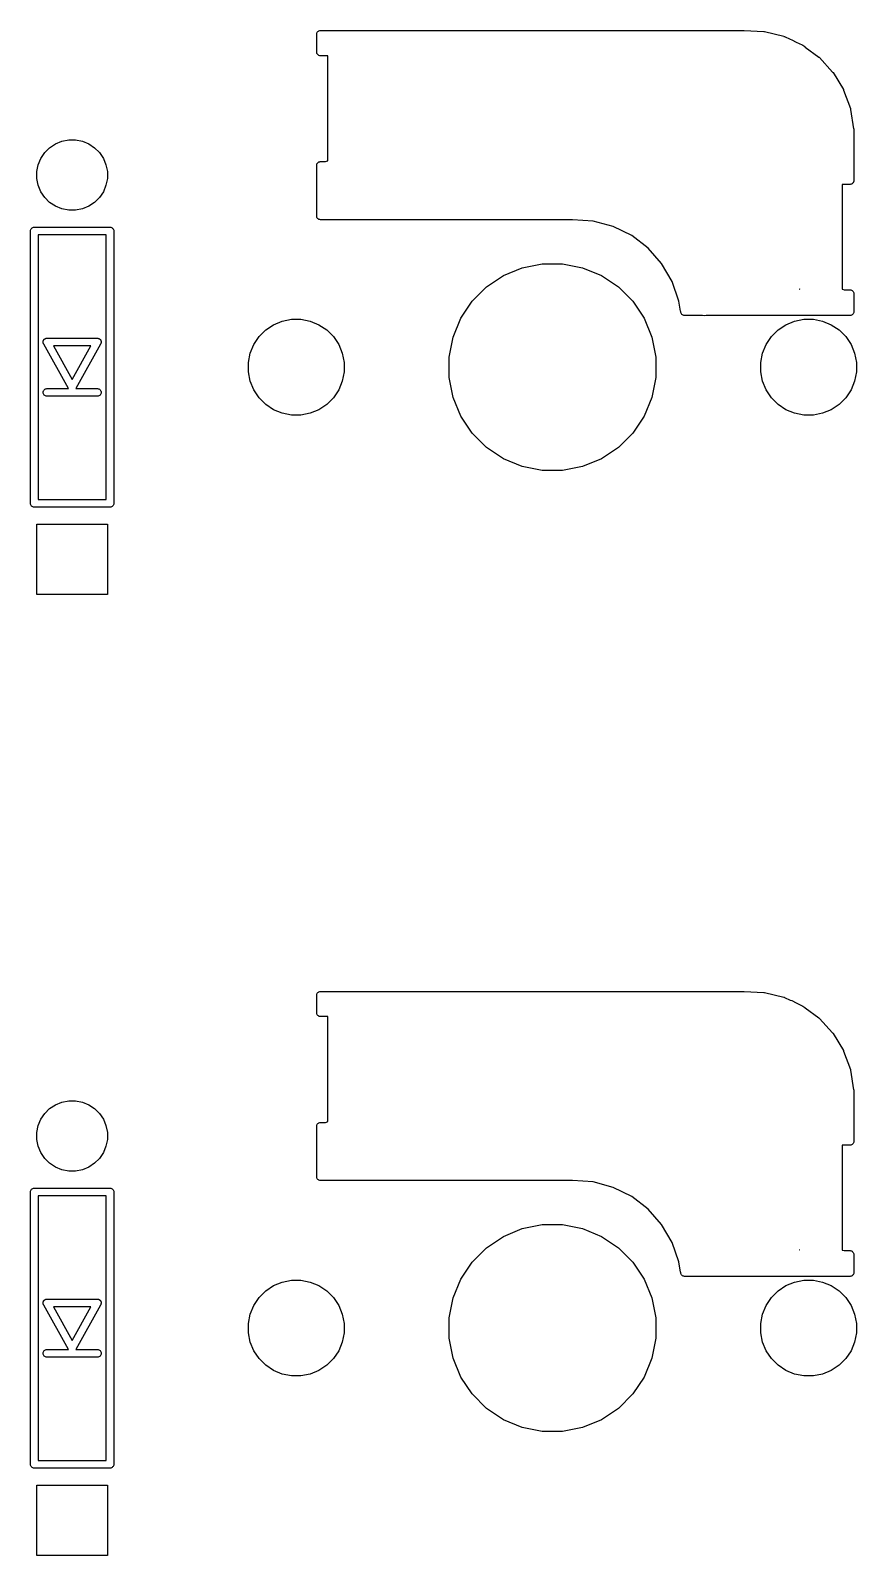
# Model space of a CAD drawing. Extents: x 85 to 230, y -161 to -76.
# Drawn here: x 180.15 to 196.53, y -114.05 to -83.81 of the extents above; entities that cross this region are included whole.
import ezdxf

# ---------------------------------------------------------------- set-up
doc = ezdxf.new("R2010")
doc.units = 0
doc.header["$MEASUREMENT"] = 0
doc.layers.add('BLACK', color=7, linetype='CONTINUOUS')

msp = doc.modelspace()

# ---------------------------------------------------------------- linework, layer by layer
at = {"layer": 'BLACK', "linetype": 'CONTINUOUS'}
for p, q in [((185.825, -83.8875), (185.826, -83.8728)), ((185.825, -83.8912), (185.825, -83.8875)), ((185.825, -84.2338), (185.825, -83.8912)), ((185.826, -83.8728), (185.83, -83.8587)), ((185.83, -83.8587), (185.837, -83.8456)), ((185.837, -83.8456), (185.847, -83.8342)), ((185.847, -83.8342), (185.85, -83.8318)), ((185.85, -83.8318), (185.858, -83.8248)), ((185.858, -83.8248), (185.871, -83.8179)), ((185.871, -83.8179), (185.885, -83.8136)), ((185.885, -83.8136), (185.9, -83.8121)), ((185.9, -83.8121), (185.904, -83.8125)), ((185.904, -83.8125), (194.304, -83.8125)), ((194.304, -83.8125), (194.305, -83.8127)), ((194.305, -83.8127), (194.694, -83.8313)), ((194.694, -83.8313), (194.694, -83.8312)), ((194.694, -83.8312), (194.694, -83.8313)), ((194.694, -83.8313), (194.695, -83.8313)), ((194.695, -83.8313), (194.702, -83.8324)), ((194.702, -83.8324), (194.708, -83.8334)), ((194.708, -83.8334), (195.088, -83.9275)), ((195.088, -83.9275), (195.089, -83.9278)), ((195.089, -83.9278), (195.095, -83.9301)), ((195.095, -83.9301), (195.102, -83.9324)), ((195.102, -83.9324), (195.213, -83.9848)), ((195.213, -83.9848), (195.247, -83.995)), ((195.247, -83.995), (195.332, -84.0407)), ((195.332, -84.0407), (195.455, -84.0984)), ((185.825, -84.2375), (185.825, -84.2338)), ((185.826, -84.2522), (185.825, -84.2375)), ((185.83, -84.2663), (185.826, -84.2522)), ((185.837, -84.2794), (185.83, -84.2663)), ((185.842, -84.2846), (185.837, -84.2794)), ((185.847, -84.2908), (185.842, -84.2846)), ((185.858, -84.3002), (185.847, -84.2908)), ((185.871, -84.3071), (185.858, -84.3002)), ((185.885, -84.3114), (185.871, -84.3071)), ((185.9, -84.3129), (185.885, -84.3114)), ((185.904, -84.3125), (185.9, -84.3129)), ((186.045, -84.3125), (185.904, -84.3125)), ((186.045, -86.3952), (186.045, -84.3125)), ((195.455, -84.0984), (195.456, -84.0989)), ((195.456, -84.0989), (195.462, -84.1024)), ((195.462, -84.1024), (195.468, -84.1059)), ((195.468, -84.1059), (195.504, -84.1325)), ((195.504, -84.1325), (195.507, -84.1343)), ((195.507, -84.1343), (195.515, -84.1406)), ((195.515, -84.1406), (195.783, -84.3375)), ((195.783, -84.3375), (195.783, -84.3375)), ((195.783, -84.3375), (195.783, -84.3375)), ((195.783, -84.3375), (195.784, -84.3381)), ((195.784, -84.3381), (195.789, -84.3427)), ((195.789, -84.3427), (195.794, -84.3473)), ((195.794, -84.3473), (196.057, -84.6356)), ((196.057, -84.6356), (196.057, -84.6356)), ((196.057, -84.6356), (196.057, -84.6356)), ((196.057, -84.6356), (196.058, -84.6364)), ((196.058, -84.6364), (196.062, -84.6418)), ((196.062, -84.6418), (196.066, -84.6473)), ((196.066, -84.6473), (196.269, -84.9814)), ((196.269, -84.9814), (196.27, -84.9823)), ((196.27, -84.9823), (196.272, -84.9884)), ((196.272, -84.9884), (196.275, -84.9946)), ((196.275, -84.9946), (196.409, -85.3617)), ((196.409, -85.3617), (196.41, -85.3626)), ((196.41, -85.3626), (196.411, -85.3692)), ((196.411, -85.3692), (196.413, -85.3758)), ((196.413, -85.3758), (196.473, -85.762)), ((196.473, -85.762), (196.474, -85.763)), ((196.474, -85.763), (196.474, -85.7663)), ((196.474, -85.7663), (196.474, -85.7695)), ((196.474, -85.7695), (196.475, -85.7819)), ((196.475, -85.7819), (196.475, -85.7838)), ((196.475, -85.7838), (196.475, -86.7838)), ((180.433, -86.2326), (180.53, -86.1353)), ((180.53, -86.1353), (180.645, -86.0589)), ((180.645, -86.0589), (180.772, -86.0062)), ((180.772, -86.0062), (180.907, -85.9794)), ((180.907, -85.9794), (181.045, -85.9794)), ((181.045, -85.9794), (181.18, -86.0062)), ((181.18, -86.0062), (181.307, -86.0589)), ((181.307, -86.0589), (181.421, -86.1353)), ((181.421, -86.1353), (181.518, -86.2326)), ((180.304, -86.4741), (180.357, -86.347)), ((180.357, -86.347), (180.433, -86.2326)), ((181.518, -86.2326), (181.595, -86.347)), ((181.595, -86.347), (181.647, -86.4741)), ((185.826, -86.4728), (185.83, -86.4587)), ((185.83, -86.4587), (185.837, -86.4456)), ((185.837, -86.4456), (185.847, -86.4342)), ((185.847, -86.4342), (185.858, -86.4248)), ((185.858, -86.4248), (185.871, -86.4179)), ((185.871, -86.4179), (185.885, -86.4136)), ((185.885, -86.4136), (185.896, -86.4125)), ((185.896, -86.4125), (185.9, -86.4121)), ((185.9, -86.4121), (185.904, -86.4125)), ((185.904, -86.4125), (186.003, -86.4125)), ((186.003, -86.4125), (186.023, -86.4018)), ((186.023, -86.4018), (186.045, -86.3952)), ((180.277, -86.6091), (180.304, -86.4741)), ((180.277, -86.7467), (180.277, -86.6091)), ((180.304, -86.8816), (180.277, -86.7467)), ((181.647, -86.4741), (181.674, -86.6091)), ((181.674, -86.7467), (181.647, -86.8816)), ((181.674, -86.6091), (181.674, -86.7467)), ((185.825, -86.4875), (185.826, -86.4728)), ((185.825, -86.4912), (185.825, -86.4875)), ((185.825, -87.4838), (185.825, -86.4912)), ((180.357, -87.0087), (180.304, -86.8816)), ((180.433, -87.1231), (180.357, -87.0087)), ((181.595, -87.0087), (181.518, -87.1231)), ((181.647, -86.8816), (181.595, -87.0087)), ((196.396, -86.8625), (196.245, -86.8625)), ((196.245, -86.8625), (196.245, -88.9407)), ((196.4, -86.8629), (196.396, -86.8625)), ((196.404, -86.8625), (196.4, -86.8629)), ((196.415, -86.8614), (196.404, -86.8625)), ((196.429, -86.8571), (196.415, -86.8614)), ((196.442, -86.8502), (196.429, -86.8571)), ((196.453, -86.8408), (196.442, -86.8502)), ((196.463, -86.8294), (196.453, -86.8408)), ((196.47, -86.8163), (196.463, -86.8294)), ((196.474, -86.8022), (196.47, -86.8163)), ((196.475, -86.7875), (196.474, -86.8022)), ((196.475, -86.7838), (196.475, -86.7875)), ((180.53, -87.2204), (180.433, -87.1231)), ((180.645, -87.2969), (180.53, -87.2204)), ((180.772, -87.3495), (180.645, -87.2969)), ((180.907, -87.3764), (180.772, -87.3495)), ((181.18, -87.3495), (181.045, -87.3764)), ((181.307, -87.2969), (181.18, -87.3495)), ((181.421, -87.2204), (181.307, -87.2969)), ((181.518, -87.1231), (181.421, -87.2204)), ((181.045, -87.3764), (180.907, -87.3764)), ((185.825, -87.4875), (185.825, -87.4838)), ((185.826, -87.5022), (185.825, -87.4875)), ((185.83, -87.5163), (185.826, -87.5022)), ((185.837, -87.5294), (185.83, -87.5163)), ((185.844, -87.5376), (185.837, -87.5294)), ((185.847, -87.5408), (185.844, -87.5376)), ((185.858, -87.5502), (185.847, -87.5408)), ((185.871, -87.5571), (185.858, -87.5502)), ((185.885, -87.5614), (185.871, -87.5571)), ((185.9, -87.5629), (185.885, -87.5614)), ((185.904, -87.5625), (185.9, -87.5629)), ((190.897, -87.5625), (185.904, -87.5625)), ((191.31, -87.5905), (190.897, -87.5625)), ((191.705, -87.697), (191.31, -87.5905)), ((180.15, -87.7879), (180.152, -87.7732)), ((180.151, -87.7916), (180.15, -87.7879)), ((180.151, -93.1842), (180.151, -87.7916)), ((180.152, -87.7732), (180.156, -87.759)), ((180.156, -87.759), (180.163, -87.746)), ((180.163, -87.746), (180.172, -87.7346)), ((180.172, -87.7346), (180.184, -87.7252)), ((180.184, -87.7252), (180.197, -87.7183)), ((180.197, -87.7183), (180.211, -87.714)), ((180.211, -87.714), (180.217, -87.7134)), ((180.217, -87.7134), (180.226, -87.7125)), ((180.226, -87.7125), (180.229, -87.7129)), ((180.229, -87.7129), (181.722, -87.7129)), ((180.301, -87.8629), (180.301, -93.1129)), ((181.651, -87.8629), (180.301, -87.8629)), ((181.651, -93.1129), (181.651, -87.8629)), ((181.722, -87.7129), (181.726, -87.7125)), ((181.726, -87.7125), (181.734, -87.7134)), ((181.734, -87.7134), (181.74, -87.714)), ((181.74, -87.714), (181.755, -87.7183)), ((181.755, -87.7183), (181.768, -87.7252)), ((181.768, -87.7252), (181.779, -87.7346)), ((181.779, -87.7346), (181.788, -87.746)), ((181.788, -87.746), (181.795, -87.759)), ((181.795, -87.759), (181.8, -87.7732)), ((181.8, -87.7732), (181.801, -87.7879)), ((181.801, -87.7879), (181.801, -87.7916)), ((181.801, -87.7916), (181.801, -93.1842)), ((192.072, -87.8781), (191.705, -87.697)), ((192.396, -88.127), (192.072, -87.8781)), ((192.666, -88.4342), (192.396, -88.127)), ((189.529, -88.6708), (189.902, -88.5163)), ((189.902, -88.5163), (190.298, -88.4375)), ((190.298, -88.4375), (190.702, -88.4375)), ((190.702, -88.4375), (191.098, -88.5163)), ((191.098, -88.5163), (191.471, -88.6708)), ((192.872, -88.7879), (192.666, -88.4342)), ((189.193, -88.8952), (189.529, -88.6708)), ((191.471, -88.6708), (191.807, -88.8952)), ((193.005, -89.1766), (192.872, -88.7879)), ((188.683, -89.5165), (188.908, -89.1807)), ((188.908, -89.1807), (189.193, -88.8952)), ((191.807, -88.8952), (192.092, -89.1807)), ((192.092, -89.1807), (192.317, -89.5165)), ((193.043, -89.3797), (193.005, -89.1766)), ((195.403, -88.9366), (195.401, -88.9375)), ((195.401, -88.9375), (195.403, -88.9375)), ((195.403, -88.9375), (195.403, -88.9366)), ((196.245, -88.9407), (196.249, -88.9411)), ((196.249, -88.9411), (196.287, -88.9525)), ((196.287, -88.9525), (196.396, -88.9525)), ((196.396, -88.9525), (196.4, -88.9521)), ((196.4, -88.9521), (196.404, -88.9525)), ((196.404, -88.9525), (196.415, -88.9536)), ((196.415, -88.9536), (196.429, -88.9579)), ((196.429, -88.9579), (196.442, -88.9648)), ((196.442, -88.9648), (196.453, -88.9742)), ((196.453, -88.9742), (196.463, -88.9856)), ((196.463, -88.9856), (196.47, -88.9987)), ((196.47, -88.9987), (196.474, -89.0128)), ((196.474, -89.0128), (196.475, -89.0275)), ((196.475, -89.0275), (196.475, -89.0312)), ((196.475, -89.0312), (196.475, -89.3838)), ((193.045, -89.387), (193.043, -89.3797)), ((193.045, -89.3875), (193.045, -89.387)), ((193.046, -89.4022), (193.045, -89.3875)), ((193.05, -89.4163), (193.046, -89.4022)), ((193.057, -89.4294), (193.05, -89.4163)), ((193.067, -89.4408), (193.057, -89.4294)), ((193.078, -89.4502), (193.067, -89.4408)), ((193.091, -89.4571), (193.078, -89.4502)), ((193.105, -89.4614), (193.091, -89.4571)), ((193.116, -89.4625), (193.105, -89.4614)), ((193.478, -89.4625), (193.116, -89.4625)), ((193.507, -89.4659), (193.478, -89.4625)), ((193.55, -89.4625), (193.507, -89.4659)), ((196.396, -89.4625), (193.55, -89.4625)), ((196.4, -89.4629), (196.396, -89.4625)), ((196.404, -89.4625), (196.4, -89.4629)), ((196.415, -89.4614), (196.404, -89.4625)), ((196.429, -89.4571), (196.415, -89.4614)), ((196.442, -89.4502), (196.429, -89.4571)), ((196.453, -89.4408), (196.442, -89.4502)), ((196.463, -89.4294), (196.453, -89.4408)), ((196.47, -89.4163), (196.463, -89.4294)), ((196.474, -89.4022), (196.47, -89.4163)), ((196.475, -89.3875), (196.474, -89.4022)), ((196.475, -89.3838), (196.475, -89.3875)), ((184.682, -89.8819), (184.814, -89.7496)), ((184.814, -89.7496), (184.97, -89.6456)), ((184.97, -89.6456), (185.143, -89.574)), ((185.143, -89.574), (185.326, -89.5375)), ((185.326, -89.5375), (185.514, -89.5375)), ((185.514, -89.5375), (185.697, -89.574)), ((185.697, -89.574), (185.87, -89.6456)), ((185.87, -89.6456), (186.026, -89.7496)), ((186.026, -89.7496), (186.158, -89.8819)), ((188.529, -89.8895), (188.683, -89.5165)), ((192.317, -89.5165), (192.471, -89.8895)), ((194.842, -89.8819), (194.974, -89.7496)), ((194.974, -89.7496), (195.13, -89.6456)), ((195.13, -89.6456), (195.303, -89.574)), ((195.303, -89.574), (195.486, -89.5375)), ((195.486, -89.5375), (195.674, -89.5375)), ((195.674, -89.5375), (195.857, -89.574)), ((195.857, -89.574), (196.03, -89.6456)), ((196.03, -89.6456), (196.186, -89.7496)), ((196.186, -89.7496), (196.318, -89.8819)), ((180.4, -89.9879), (180.401, -89.9848)), ((180.401, -89.9922), (180.4, -89.9879)), ((180.401, -89.9775), (180.402, -89.9732)), ((180.401, -89.9817), (180.401, -89.9775)), ((180.401, -89.9848), (180.401, -89.9817)), ((180.401, -89.9965), (180.401, -89.9922)), ((180.402, -89.9995), (180.401, -89.9965)), ((180.402, -89.9732), (180.403, -89.9702)), ((180.402, -90.0026), (180.402, -89.9995)), ((180.403, -90.0067), (180.402, -90.0026)), ((180.403, -89.9672), (180.405, -89.9632)), ((180.403, -89.9702), (180.403, -89.9672)), ((180.404, -90.0109), (180.403, -90.0067)), ((180.405, -90.0138), (180.404, -90.0109)), ((180.405, -89.9632), (180.406, -89.959)), ((180.406, -90.0167), (180.405, -90.0138)), ((180.406, -89.959), (180.408, -89.9563)), ((180.408, -90.0205), (180.406, -90.0167)), ((180.408, -89.9563), (180.409, -89.9534)), ((180.408, -90.0211), (180.408, -90.0205)), ((180.41, -90.0238), (180.408, -90.0211)), ((180.409, -89.9534), (180.411, -89.9498)), ((180.413, -90.0297), (180.41, -90.0238)), ((180.411, -89.9498), (180.413, -89.946)), ((180.413, -89.946), (180.415, -89.9436)), ((180.413, -90.0302), (180.413, -90.0297)), ((180.904, -90.9129), (180.413, -90.0302)), ((180.415, -89.9436), (180.417, -89.941)), ((180.417, -89.941), (180.42, -89.9379)), ((180.42, -89.9379), (180.422, -89.9346)), ((180.422, -89.9346), (180.425, -89.9326)), ((180.425, -89.9326), (180.427, -89.9304)), ((180.427, -89.9304), (180.431, -89.928)), ((180.431, -89.928), (180.434, -89.9252)), ((180.434, -89.9252), (180.437, -89.9238)), ((180.437, -89.9238), (180.439, -89.922)), ((180.439, -89.922), (180.443, -89.9203)), ((180.443, -89.9203), (180.447, -89.9183)), ((180.447, -89.9183), (180.45, -89.9174)), ((180.45, -89.9174), (180.453, -89.9161)), ((180.453, -89.9161), (180.457, -89.9152)), ((180.457, -89.9152), (180.461, -89.914)), ((180.461, -89.914), (180.464, -89.9137)), ((180.464, -89.9137), (180.467, -89.913)), ((180.467, -89.913), (180.471, -89.9129)), ((180.471, -89.9129), (180.472, -89.9129)), ((180.472, -89.9129), (180.475, -89.9129)), ((180.475, -89.9129), (180.482, -89.9128)), ((180.482, -89.9128), (180.483, -89.9129)), ((180.483, -89.9129), (181.469, -89.9129)), ((180.603, -90.0629), (180.976, -90.7334)), ((181.348, -90.0629), (180.603, -90.0629)), ((180.976, -90.7334), (181.348, -90.0629)), ((181.538, -90.0302), (181.048, -90.9129)), ((181.469, -89.9129), (181.47, -89.9128)), ((181.47, -89.9128), (181.476, -89.9129)), ((181.476, -89.9129), (181.479, -89.9129)), ((181.479, -89.9129), (181.48, -89.9129)), ((181.48, -89.9129), (181.484, -89.913)), ((181.484, -89.913), (181.487, -89.9137)), ((181.487, -89.9137), (181.49, -89.914)), ((181.49, -89.914), (181.495, -89.9152)), ((181.495, -89.9152), (181.499, -89.9161)), ((181.499, -89.9161), (181.502, -89.9174)), ((181.502, -89.9174), (181.505, -89.9183)), ((181.505, -89.9183), (181.508, -89.9203)), ((181.508, -89.9203), (181.512, -89.922)), ((181.512, -89.922), (181.515, -89.9238)), ((181.515, -89.9238), (181.518, -89.9252)), ((181.518, -89.9252), (181.521, -89.928)), ((181.521, -89.928), (181.525, -89.9304)), ((181.525, -89.9304), (181.527, -89.9326)), ((181.527, -89.9326), (181.529, -89.9346)), ((181.529, -89.9346), (181.532, -89.9379)), ((181.532, -89.9379), (181.535, -89.941)), ((181.535, -89.941), (181.536, -89.9436)), ((181.536, -89.9436), (181.538, -89.946)), ((181.538, -89.946), (181.54, -89.9498)), ((181.542, -90.0238), (181.538, -90.0297)), ((181.538, -90.0297), (181.538, -90.0302)), ((181.54, -89.9498), (181.543, -89.9534)), ((181.543, -90.0211), (181.542, -90.0238)), ((181.543, -89.9534), (181.544, -89.9563)), ((181.545, -90.0167), (181.543, -90.0205)), ((181.543, -90.0205), (181.543, -90.0211)), ((181.544, -89.9563), (181.545, -89.959)), ((181.545, -89.959), (181.547, -89.9632)), ((181.546, -90.0138), (181.545, -90.0167)), ((181.548, -90.0109), (181.546, -90.0138)), ((181.547, -89.9632), (181.548, -89.9672)), ((181.548, -89.9672), (181.549, -89.9702)), ((181.55, -90.0026), (181.548, -90.0067)), ((181.548, -90.0067), (181.548, -90.0109)), ((181.549, -89.9702), (181.55, -89.9732)), ((181.55, -89.9732), (181.55, -89.9775)), ((181.55, -89.9775), (181.551, -89.9817)), ((181.551, -89.9965), (181.55, -89.9995)), ((181.55, -89.9995), (181.55, -90.0026)), ((181.551, -89.9817), (181.551, -89.9848)), ((181.551, -89.9848), (181.551, -89.9879)), ((181.551, -89.9879), (181.551, -89.9922)), ((181.551, -89.9922), (181.551, -89.9965)), ((184.507, -90.2104), (184.578, -90.0375)), ((184.578, -90.0375), (184.682, -89.8819)), ((186.158, -89.8819), (186.262, -90.0375)), ((186.262, -90.0375), (186.333, -90.2104)), ((188.45, -90.2856), (188.529, -89.8895)), ((192.471, -89.8895), (192.55, -90.2856)), ((194.667, -90.2104), (194.738, -90.0375)), ((194.738, -90.0375), (194.842, -89.8819)), ((196.318, -89.8819), (196.422, -90.0375)), ((196.422, -90.0375), (196.493, -90.2104)), ((184.47, -90.3939), (184.507, -90.2104)), ((184.47, -90.5811), (184.47, -90.3939)), ((186.333, -90.2104), (186.37, -90.3939)), ((186.37, -90.3939), (186.37, -90.5811)), ((188.45, -90.6894), (188.45, -90.2856)), ((192.55, -90.2856), (192.55, -90.6894)), ((194.63, -90.3939), (194.667, -90.2104)), ((194.63, -90.5811), (194.63, -90.3939)), ((196.493, -90.2104), (196.53, -90.3939)), ((196.53, -90.3939), (196.53, -90.5811)), ((184.507, -90.7646), (184.47, -90.5811)), ((186.37, -90.5811), (186.333, -90.7646)), ((188.529, -91.0855), (188.45, -90.6894)), ((192.55, -90.6894), (192.471, -91.0855)), ((194.667, -90.7646), (194.63, -90.5811)), ((196.53, -90.5811), (196.493, -90.7646)), ((180.4, -90.9879), (180.402, -90.9732)), ((180.402, -91.0026), (180.4, -90.9879)), ((180.402, -90.9732), (180.406, -90.959)), ((180.406, -91.0167), (180.402, -91.0026)), ((180.406, -90.959), (180.413, -90.946)), ((180.413, -90.946), (180.422, -90.9346)), ((180.422, -90.9346), (180.434, -90.9252)), ((180.434, -90.9252), (180.447, -90.9183)), ((180.447, -90.9183), (180.461, -90.914)), ((180.461, -90.914), (180.472, -90.9129)), ((180.472, -90.9129), (180.904, -90.9129)), ((181.048, -90.9129), (181.479, -90.9129)), ((181.479, -90.9129), (181.49, -90.914)), ((181.49, -90.914), (181.505, -90.9183)), ((181.505, -90.9183), (181.518, -90.9252)), ((181.518, -90.9252), (181.529, -90.9346)), ((181.529, -90.9346), (181.538, -90.946)), ((181.538, -90.946), (181.545, -90.959)), ((181.545, -90.959), (181.55, -90.9732)), ((181.55, -91.0026), (181.545, -91.0167)), ((181.55, -90.9732), (181.551, -90.9879)), ((181.551, -90.9879), (181.55, -91.0026)), ((184.578, -90.9375), (184.507, -90.7646)), ((184.682, -91.0931), (184.578, -90.9375)), ((186.262, -90.9375), (186.158, -91.0931)), ((186.333, -90.7646), (186.262, -90.9375)), ((194.738, -90.9375), (194.667, -90.7646)), ((194.842, -91.0931), (194.738, -90.9375)), ((196.422, -90.9375), (196.318, -91.0931)), ((196.493, -90.7646), (196.422, -90.9375)), ((180.413, -91.0297), (180.406, -91.0167)), ((180.422, -91.0412), (180.413, -91.0297)), ((180.434, -91.0505), (180.422, -91.0412)), ((180.447, -91.0575), (180.434, -91.0505)), ((180.461, -91.0618), (180.447, -91.0575)), ((180.472, -91.0629), (180.461, -91.0618)), ((181.479, -91.0629), (180.472, -91.0629)), ((181.49, -91.0618), (181.479, -91.0629)), ((181.505, -91.0575), (181.49, -91.0618)), ((181.518, -91.0505), (181.505, -91.0575)), ((181.529, -91.0412), (181.518, -91.0505)), ((181.538, -91.0297), (181.529, -91.0412)), ((181.545, -91.0167), (181.538, -91.0297)), ((184.814, -91.2254), (184.682, -91.0931)), ((184.97, -91.3294), (184.814, -91.2254)), ((186.026, -91.2254), (185.87, -91.3294)), ((186.158, -91.0931), (186.026, -91.2254)), ((188.683, -91.4585), (188.529, -91.0855)), ((192.471, -91.0855), (192.317, -91.4585)), ((194.974, -91.2254), (194.842, -91.0931)), ((195.13, -91.3294), (194.974, -91.2254)), ((196.186, -91.2254), (196.03, -91.3294)), ((196.318, -91.0931), (196.186, -91.2254)), ((185.143, -91.401), (184.97, -91.3294)), ((185.326, -91.4375), (185.143, -91.401)), ((185.514, -91.4375), (185.326, -91.4375)), ((185.697, -91.401), (185.514, -91.4375)), ((185.87, -91.3294), (185.697, -91.401)), ((188.908, -91.7943), (188.683, -91.4585)), ((192.317, -91.4585), (192.092, -91.7943)), ((195.303, -91.401), (195.13, -91.3294)), ((195.486, -91.4375), (195.303, -91.401)), ((195.674, -91.4375), (195.486, -91.4375)), ((195.857, -91.401), (195.674, -91.4375)), ((196.03, -91.3294), (195.857, -91.401)), ((189.193, -92.0798), (188.908, -91.7943)), ((192.092, -91.7943), (191.807, -92.0798)), ((189.529, -92.3042), (189.193, -92.0798)), ((191.807, -92.0798), (191.471, -92.3042)), ((189.902, -92.4587), (189.529, -92.3042)), ((190.298, -92.5375), (189.902, -92.4587)), ((191.098, -92.4587), (190.702, -92.5375)), ((191.471, -92.3042), (191.098, -92.4587)), ((190.702, -92.5375), (190.298, -92.5375)), ((180.301, -93.1129), (181.651, -93.1129)), ((180.15, -93.1879), (180.151, -93.1842)), ((180.152, -93.2026), (180.15, -93.1879)), ((180.156, -93.2167), (180.152, -93.2026)), ((180.163, -93.2297), (180.156, -93.2167)), ((180.172, -93.2412), (180.163, -93.2297)), ((180.184, -93.2505), (180.172, -93.2412)), ((180.197, -93.2575), (180.184, -93.2505)), ((180.211, -93.2618), (180.197, -93.2575)), ((180.222, -93.2629), (180.211, -93.2618)), ((180.226, -93.2632), (180.222, -93.2629)), ((180.229, -93.2629), (180.226, -93.2632)), ((181.722, -93.2629), (180.229, -93.2629)), ((181.726, -93.2632), (181.722, -93.2629)), ((181.729, -93.2629), (181.726, -93.2632)), ((181.74, -93.2618), (181.729, -93.2629)), ((181.755, -93.2575), (181.74, -93.2618)), ((181.768, -93.2505), (181.755, -93.2575)), ((181.779, -93.2412), (181.768, -93.2505)), ((181.788, -93.2297), (181.779, -93.2412)), ((181.795, -93.2167), (181.788, -93.2297)), ((181.8, -93.2026), (181.795, -93.2167)), ((181.801, -93.1879), (181.8, -93.2026)), ((181.801, -93.1842), (181.801, -93.1879)), ((180.277, -94.9964), (180.277, -93.5994)), ((180.277, -93.5994), (181.674, -93.5994)), ((181.674, -93.5994), (181.674, -94.9964)), ((181.674, -94.9964), (180.277, -94.9964)), ((185.825, -102.938), (185.826, -102.923)), ((185.825, -102.941), (185.825, -102.938)), ((185.825, -103.284), (185.825, -102.941)), ((185.826, -102.923), (185.83, -102.909)), ((185.83, -102.909), (185.837, -102.896)), ((185.837, -102.896), (185.847, -102.884)), ((185.847, -102.884), (185.848, -102.883)), ((185.848, -102.883), (185.858, -102.875)), ((185.858, -102.875), (185.871, -102.868)), ((185.871, -102.868), (185.885, -102.864)), ((185.885, -102.864), (185.9, -102.862)), ((185.9, -102.862), (185.904, -102.863)), ((185.904, -102.863), (194.304, -102.862)), ((194.304, -102.862), (194.305, -102.863)), ((194.305, -102.863), (194.694, -102.881)), ((194.694, -102.881), (194.694, -102.881)), ((194.694, -102.881), (194.694, -102.881)), ((194.694, -102.881), (194.695, -102.881)), ((194.695, -102.881), (194.702, -102.882)), ((194.702, -102.882), (194.708, -102.883)), ((194.708, -102.883), (195.088, -102.978)), ((195.088, -102.978), (195.089, -102.978)), ((195.089, -102.978), (195.095, -102.98)), ((195.095, -102.98), (195.102, -102.982)), ((195.102, -102.982), (195.213, -103.035)), ((195.213, -103.035), (195.247, -103.045)), ((195.247, -103.045), (195.332, -103.091)), ((195.332, -103.091), (195.455, -103.148)), ((185.825, -103.287), (185.825, -103.284)), ((185.826, -103.302), (185.825, -103.287)), ((185.83, -103.316), (185.826, -103.302)), ((185.837, -103.329), (185.83, -103.316)), ((185.842, -103.335), (185.837, -103.329)), ((185.847, -103.341), (185.842, -103.335)), ((185.858, -103.35), (185.847, -103.341)), ((185.871, -103.357), (185.858, -103.35)), ((185.885, -103.361), (185.871, -103.357)), ((185.9, -103.363), (185.885, -103.361)), ((185.904, -103.362), (185.9, -103.363)), ((186.045, -103.362), (185.904, -103.362)), ((186.045, -105.445), (186.045, -103.362)), ((195.455, -103.148), (195.456, -103.149)), ((195.456, -103.149), (195.462, -103.152)), ((195.462, -103.152), (195.468, -103.156)), ((195.468, -103.156), (195.504, -103.183)), ((195.504, -103.183), (195.507, -103.184)), ((195.507, -103.184), (195.515, -103.191)), ((195.515, -103.191), (195.783, -103.387)), ((195.783, -103.387), (195.783, -103.387)), ((195.783, -103.387), (195.783, -103.387)), ((195.783, -103.387), (195.784, -103.388)), ((195.784, -103.388), (195.789, -103.393)), ((195.789, -103.393), (195.794, -103.397)), ((195.794, -103.397), (196.057, -103.686)), ((196.057, -103.686), (196.057, -103.686)), ((196.057, -103.686), (196.057, -103.686)), ((196.057, -103.686), (196.058, -103.686)), ((196.058, -103.686), (196.062, -103.692)), ((196.062, -103.692), (196.066, -103.697)), ((196.066, -103.697), (196.269, -104.031)), ((196.269, -104.031), (196.27, -104.032)), ((196.27, -104.032), (196.272, -104.038)), ((196.272, -104.038), (196.275, -104.045)), ((196.275, -104.045), (196.409, -104.412)), ((196.409, -104.412), (196.41, -104.413)), ((196.41, -104.413), (196.411, -104.419)), ((196.411, -104.419), (196.413, -104.426)), ((196.413, -104.426), (196.473, -104.812)), ((196.473, -104.812), (196.474, -104.813)), ((196.474, -104.813), (196.474, -104.816)), ((196.474, -104.816), (196.474, -104.82)), ((196.474, -104.82), (196.475, -104.832)), ((196.475, -104.832), (196.475, -104.834)), ((196.475, -104.834), (196.475, -105.834)), ((180.433, -105.283), (180.53, -105.185)), ((180.53, -105.185), (180.645, -105.109)), ((180.645, -105.109), (180.772, -105.056)), ((180.772, -105.056), (180.907, -105.029)), ((180.907, -105.029), (181.045, -105.029)), ((181.045, -105.029), (181.18, -105.056)), ((181.18, -105.056), (181.307, -105.109)), ((181.307, -105.109), (181.421, -105.185)), ((181.421, -105.185), (181.518, -105.283)), ((180.304, -105.524), (180.357, -105.397)), ((180.357, -105.397), (180.433, -105.283)), ((181.518, -105.283), (181.595, -105.397)), ((181.595, -105.397), (181.647, -105.524)), ((185.826, -105.523), (185.83, -105.509)), ((185.83, -105.509), (185.837, -105.496)), ((185.837, -105.496), (185.847, -105.484)), ((185.847, -105.484), (185.858, -105.475)), ((185.858, -105.475), (185.871, -105.468)), ((185.871, -105.468), (185.885, -105.464)), ((185.885, -105.464), (185.896, -105.462)), ((185.896, -105.462), (185.9, -105.462)), ((185.9, -105.462), (185.904, -105.462)), ((185.904, -105.462), (186.003, -105.462)), ((186.003, -105.462), (186.023, -105.452)), ((186.023, -105.452), (186.045, -105.445)), ((180.277, -105.659), (180.304, -105.524)), ((180.277, -105.797), (180.277, -105.659)), ((180.304, -105.932), (180.277, -105.797)), ((181.647, -105.524), (181.674, -105.659)), ((181.674, -105.797), (181.647, -105.932)), ((181.674, -105.659), (181.674, -105.797)), ((185.825, -105.537), (185.826, -105.523)), ((185.825, -105.541), (185.825, -105.537)), ((185.825, -106.534), (185.825, -105.541)), ((180.357, -106.059), (180.304, -105.932)), ((180.433, -106.173), (180.357, -106.059)), ((181.595, -106.059), (181.518, -106.173)), ((181.647, -105.932), (181.595, -106.059)), ((196.396, -105.912), (196.245, -105.912)), ((196.245, -105.912), (196.245, -107.991)), ((196.4, -105.913), (196.396, -105.912)), ((196.404, -105.912), (196.4, -105.913)), ((196.415, -105.911), (196.404, -105.912)), ((196.429, -105.907), (196.415, -105.911)), ((196.442, -105.9), (196.429, -105.907)), ((196.453, -105.891), (196.442, -105.9)), ((196.463, -105.879), (196.453, -105.891)), ((196.47, -105.866), (196.463, -105.879)), ((196.474, -105.852), (196.47, -105.866)), ((196.475, -105.837), (196.474, -105.852)), ((196.475, -105.834), (196.475, -105.837)), ((180.53, -106.271), (180.433, -106.173)), ((180.645, -106.347), (180.53, -106.271)), ((180.772, -106.4), (180.645, -106.347)), ((180.907, -106.426), (180.772, -106.4)), ((181.18, -106.4), (181.045, -106.426)), ((181.307, -106.347), (181.18, -106.4)), ((181.421, -106.271), (181.307, -106.347)), ((181.518, -106.173), (181.421, -106.271)), ((181.045, -106.426), (180.907, -106.426)), ((185.825, -106.537), (185.825, -106.534)), ((185.826, -106.552), (185.825, -106.537)), ((185.83, -106.566), (185.826, -106.552)), ((185.837, -106.579), (185.83, -106.566)), ((185.844, -106.587), (185.837, -106.579)), ((185.847, -106.591), (185.844, -106.587)), ((185.858, -106.6), (185.847, -106.591)), ((185.871, -106.607), (185.858, -106.6)), ((185.885, -106.611), (185.871, -106.607)), ((185.9, -106.613), (185.885, -106.611)), ((185.904, -106.612), (185.9, -106.613)), ((190.897, -106.612), (185.904, -106.612)), ((191.31, -106.641), (190.897, -106.612)), ((191.705, -106.747), (191.31, -106.641)), ((180.15, -106.838), (180.152, -106.823)), ((180.151, -106.842), (180.15, -106.838)), ((180.151, -112.234), (180.151, -106.842)), ((180.152, -106.823), (180.156, -106.809)), ((180.156, -106.809), (180.163, -106.796)), ((180.163, -106.796), (180.172, -106.785)), ((180.172, -106.785), (180.184, -106.775)), ((180.184, -106.775), (180.197, -106.768)), ((180.197, -106.768), (180.211, -106.764)), ((180.211, -106.764), (180.222, -106.763)), ((180.222, -106.763), (180.226, -106.763)), ((180.226, -106.763), (180.229, -106.763)), ((180.229, -106.763), (181.722, -106.763)), ((180.301, -106.913), (180.301, -112.163)), ((181.651, -106.913), (180.301, -106.913)), ((181.651, -112.163), (181.651, -106.913)), ((181.722, -106.763), (181.726, -106.763)), ((181.726, -106.763), (181.729, -106.763)), ((181.729, -106.763), (181.74, -106.764)), ((181.74, -106.764), (181.755, -106.768)), ((181.755, -106.768), (181.768, -106.775)), ((181.768, -106.775), (181.779, -106.785)), ((181.779, -106.785), (181.788, -106.796)), ((181.788, -106.796), (181.795, -106.809)), ((181.795, -106.809), (181.8, -106.823)), ((181.8, -106.823), (181.801, -106.838)), ((181.801, -106.838), (181.801, -106.842)), ((181.801, -106.842), (181.801, -112.234)), ((192.072, -106.928), (191.705, -106.747)), ((192.396, -107.177), (192.072, -106.928)), ((192.666, -107.484), (192.396, -107.177)), ((189.529, -107.721), (189.902, -107.566)), ((189.902, -107.566), (190.298, -107.487)), ((190.298, -107.487), (190.702, -107.487)), ((190.702, -107.487), (191.098, -107.566)), ((191.098, -107.566), (191.471, -107.721)), ((192.872, -107.838), (192.666, -107.484)), ((189.193, -107.945), (189.529, -107.721)), ((191.471, -107.721), (191.807, -107.945)), ((193.005, -108.227), (192.872, -107.838)), ((188.683, -108.566), (188.908, -108.231)), ((188.908, -108.231), (189.193, -107.945)), ((191.807, -107.945), (192.092, -108.231)), ((192.092, -108.231), (192.317, -108.566)), ((193.043, -108.43), (193.005, -108.227)), ((195.401, -107.987), (195.403, -107.987)), ((195.403, -107.987), (195.401, -107.987)), ((195.403, -107.987), (195.403, -107.987)), ((196.245, -107.991), (196.249, -107.991)), ((196.249, -107.991), (196.287, -108.002)), ((196.287, -108.002), (196.396, -108.002)), ((196.396, -108.002), (196.4, -108.002)), ((196.4, -108.002), (196.404, -108.002)), ((196.404, -108.002), (196.415, -108.004)), ((196.415, -108.004), (196.429, -108.008)), ((196.429, -108.008), (196.442, -108.015)), ((196.442, -108.015), (196.453, -108.024)), ((196.453, -108.024), (196.463, -108.036)), ((196.463, -108.036), (196.47, -108.049)), ((196.47, -108.049), (196.474, -108.063)), ((196.474, -108.063), (196.475, -108.078)), ((196.475, -108.078), (196.475, -108.081)), ((196.475, -108.081), (196.475, -108.434)), ((193.045, -108.437), (193.043, -108.43)), ((193.045, -108.438), (193.045, -108.437)), ((193.046, -108.452), (193.045, -108.438)), ((193.05, -108.466), (193.046, -108.452)), ((193.057, -108.479), (193.05, -108.466)), ((193.067, -108.491), (193.057, -108.479)), ((193.078, -108.5), (193.067, -108.491)), ((193.091, -108.507), (193.078, -108.5)), ((193.105, -108.511), (193.091, -108.507)), ((193.116, -108.512), (193.105, -108.511)), ((193.478, -108.512), (193.116, -108.512)), ((193.507, -108.516), (193.478, -108.512)), ((193.55, -108.512), (193.507, -108.516)), ((196.396, -108.512), (193.55, -108.512)), ((196.4, -108.513), (196.396, -108.512)), ((196.404, -108.512), (196.4, -108.513)), ((196.415, -108.511), (196.404, -108.512)), ((196.429, -108.507), (196.415, -108.511)), ((196.442, -108.5), (196.429, -108.507)), ((196.453, -108.491), (196.442, -108.5)), ((196.463, -108.479), (196.453, -108.491)), ((196.47, -108.466), (196.463, -108.479)), ((196.474, -108.452), (196.47, -108.466)), ((196.475, -108.438), (196.474, -108.452)), ((196.475, -108.434), (196.475, -108.438)), ((184.682, -108.932), (184.814, -108.8)), ((184.814, -108.8), (184.97, -108.696)), ((184.97, -108.696), (185.143, -108.624)), ((185.143, -108.624), (185.326, -108.587)), ((185.326, -108.587), (185.514, -108.587)), ((185.514, -108.587), (185.697, -108.624)), ((185.697, -108.624), (185.87, -108.696)), ((185.87, -108.696), (186.026, -108.8)), ((186.026, -108.8), (186.158, -108.932)), ((188.529, -108.94), (188.683, -108.566)), ((192.317, -108.566), (192.471, -108.94)), ((194.842, -108.932), (194.974, -108.8)), ((194.974, -108.8), (195.13, -108.696)), ((195.13, -108.696), (195.303, -108.624)), ((195.303, -108.624), (195.486, -108.587)), ((195.486, -108.587), (195.674, -108.587)), ((195.674, -108.587), (195.857, -108.624)), ((195.857, -108.624), (196.03, -108.696)), ((196.03, -108.696), (196.186, -108.8)), ((196.186, -108.8), (196.318, -108.932)), ((180.4, -109.038), (180.401, -109.035)), ((180.401, -109.042), (180.4, -109.038)), ((180.401, -109.028), (180.402, -109.023)), ((180.401, -109.032), (180.401, -109.028)), ((180.401, -109.035), (180.401, -109.032)), ((180.401, -109.047), (180.401, -109.042)), ((180.402, -109.05), (180.401, -109.047)), ((180.402, -109.023), (180.403, -109.02)), ((180.402, -109.053), (180.402, -109.05)), ((180.403, -109.057), (180.402, -109.053)), ((180.403, -109.017), (180.405, -109.013)), ((180.403, -109.02), (180.403, -109.017)), ((180.404, -109.061), (180.403, -109.057)), ((180.405, -109.064), (180.404, -109.061)), ((180.405, -109.013), (180.406, -109.009)), ((180.406, -109.067), (180.405, -109.064)), ((180.406, -109.009), (180.408, -109.006)), ((180.408, -109.071), (180.406, -109.067)), ((180.408, -109.006), (180.409, -109.004)), ((180.41, -109.074), (180.408, -109.071)), ((180.408, -109.071), (180.408, -109.071)), ((180.409, -109.004), (180.411, -109)), ((180.413, -109.08), (180.41, -109.074)), ((180.411, -109), (180.413, -108.996)), ((180.413, -108.996), (180.415, -108.994)), ((180.904, -109.963), (180.413, -109.08)), ((180.413, -109.08), (180.413, -109.08)), ((180.415, -108.994), (180.417, -108.991)), ((180.417, -108.991), (180.42, -108.988)), ((180.42, -108.988), (180.422, -108.985)), ((180.422, -108.985), (180.425, -108.983)), ((180.425, -108.983), (180.427, -108.98)), ((180.427, -108.98), (180.431, -108.978)), ((180.431, -108.978), (180.434, -108.975)), ((180.434, -108.975), (180.437, -108.974)), ((180.437, -108.974), (180.439, -108.972)), ((180.439, -108.972), (180.443, -108.97)), ((180.443, -108.97), (180.447, -108.968)), ((180.447, -108.968), (180.45, -108.967)), ((180.45, -108.967), (180.453, -108.966)), ((180.453, -108.966), (180.457, -108.965)), ((180.457, -108.965), (180.461, -108.964)), ((180.461, -108.964), (180.464, -108.964)), ((180.464, -108.964), (180.467, -108.963)), ((180.467, -108.963), (180.471, -108.963)), ((180.471, -108.963), (180.472, -108.963)), ((180.472, -108.963), (180.475, -108.963)), ((180.475, -108.963), (180.482, -108.963)), ((180.482, -108.963), (180.483, -108.963)), ((180.483, -108.963), (181.469, -108.963)), ((180.603, -109.113), (180.976, -109.784)), ((181.348, -109.113), (180.603, -109.113)), ((180.976, -109.784), (181.348, -109.113)), ((181.538, -109.08), (181.048, -109.963)), ((181.469, -108.963), (181.47, -108.963)), ((181.47, -108.963), (181.476, -108.963)), ((181.476, -108.963), (181.479, -108.963)), ((181.479, -108.963), (181.48, -108.963)), ((181.48, -108.963), (181.484, -108.963)), ((181.484, -108.963), (181.487, -108.964)), ((181.487, -108.964), (181.49, -108.964)), ((181.49, -108.964), (181.495, -108.965)), ((181.495, -108.965), (181.499, -108.966)), ((181.499, -108.966), (181.502, -108.967)), ((181.502, -108.967), (181.505, -108.968)), ((181.505, -108.968), (181.508, -108.97)), ((181.508, -108.97), (181.512, -108.972)), ((181.512, -108.972), (181.515, -108.974)), ((181.515, -108.974), (181.518, -108.975)), ((181.518, -108.975), (181.521, -108.978)), ((181.521, -108.978), (181.525, -108.98)), ((181.525, -108.98), (181.527, -108.983)), ((181.527, -108.983), (181.529, -108.985)), ((181.529, -108.985), (181.532, -108.988)), ((181.532, -108.988), (181.535, -108.991)), ((181.535, -108.991), (181.536, -108.994)), ((181.536, -108.994), (181.538, -108.996)), ((181.538, -108.996), (181.54, -109)), ((181.542, -109.074), (181.538, -109.08)), ((181.538, -109.08), (181.538, -109.08)), ((181.54, -109), (181.543, -109.004)), ((181.543, -109.071), (181.542, -109.074)), ((181.543, -109.004), (181.544, -109.006)), ((181.545, -109.067), (181.543, -109.071)), ((181.543, -109.071), (181.543, -109.071)), ((181.544, -109.006), (181.545, -109.009)), ((181.545, -109.009), (181.547, -109.013)), ((181.546, -109.064), (181.545, -109.067)), ((181.548, -109.061), (181.546, -109.064)), ((181.547, -109.013), (181.548, -109.017)), ((181.548, -109.017), (181.549, -109.02)), ((181.55, -109.053), (181.548, -109.057)), ((181.548, -109.057), (181.548, -109.061)), ((181.549, -109.02), (181.55, -109.023)), ((181.55, -109.023), (181.55, -109.028)), ((181.55, -109.028), (181.551, -109.032)), ((181.551, -109.047), (181.55, -109.05)), ((181.55, -109.05), (181.55, -109.053)), ((181.551, -109.032), (181.551, -109.035)), ((181.551, -109.035), (181.551, -109.038)), ((181.551, -109.038), (181.551, -109.042)), ((181.551, -109.042), (181.551, -109.047)), ((184.507, -109.26), (184.578, -109.088)), ((184.578, -109.088), (184.682, -108.932)), ((186.158, -108.932), (186.262, -109.088)), ((186.262, -109.088), (186.333, -109.26)), ((188.45, -109.336), (188.529, -108.94)), ((192.471, -108.94), (192.55, -109.336)), ((194.667, -109.26), (194.738, -109.088)), ((194.738, -109.088), (194.842, -108.932)), ((196.318, -108.932), (196.422, -109.088)), ((196.422, -109.088), (196.493, -109.26)), ((184.47, -109.444), (184.507, -109.26)), ((184.47, -109.631), (184.47, -109.444)), ((186.333, -109.26), (186.37, -109.444)), ((186.37, -109.444), (186.37, -109.631)), ((188.45, -109.739), (188.45, -109.336)), ((192.55, -109.336), (192.55, -109.739)), ((194.63, -109.444), (194.667, -109.26)), ((194.63, -109.631), (194.63, -109.444)), ((196.493, -109.26), (196.53, -109.444)), ((196.53, -109.444), (196.53, -109.631)), ((184.507, -109.815), (184.47, -109.631)), ((186.37, -109.631), (186.333, -109.815)), ((188.529, -110.135), (188.45, -109.739)), ((192.55, -109.739), (192.471, -110.135)), ((194.667, -109.815), (194.63, -109.631)), ((196.53, -109.631), (196.493, -109.815)), ((180.4, -110.038), (180.402, -110.023)), ((180.402, -110.053), (180.4, -110.038)), ((180.402, -110.023), (180.406, -110.009)), ((180.406, -110.009), (180.413, -109.996)), ((180.413, -109.996), (180.422, -109.985)), ((180.422, -109.985), (180.434, -109.975)), ((180.434, -109.975), (180.447, -109.968)), ((180.447, -109.968), (180.461, -109.964)), ((180.461, -109.964), (180.472, -109.963)), ((180.472, -109.963), (180.904, -109.963)), ((181.048, -109.963), (181.479, -109.963)), ((181.479, -109.963), (181.49, -109.964)), ((181.49, -109.964), (181.505, -109.968)), ((181.505, -109.968), (181.518, -109.975)), ((181.518, -109.975), (181.529, -109.985)), ((181.529, -109.985), (181.538, -109.996)), ((181.538, -109.996), (181.545, -110.009)), ((181.545, -110.009), (181.55, -110.023)), ((181.55, -110.023), (181.551, -110.038)), ((181.551, -110.038), (181.55, -110.053)), ((184.578, -109.987), (184.507, -109.815)), ((184.682, -110.143), (184.578, -109.987)), ((186.262, -109.987), (186.158, -110.143)), ((186.333, -109.815), (186.262, -109.987)), ((194.738, -109.987), (194.667, -109.815)), ((194.842, -110.143), (194.738, -109.987)), ((196.422, -109.987), (196.318, -110.143)), ((196.493, -109.815), (196.422, -109.987)), ((180.406, -110.067), (180.402, -110.053)), ((180.413, -110.08), (180.406, -110.067)), ((180.422, -110.091), (180.413, -110.08)), ((180.434, -110.101), (180.422, -110.091)), ((180.447, -110.108), (180.434, -110.101)), ((180.461, -110.112), (180.447, -110.108)), ((180.472, -110.113), (180.461, -110.112)), ((181.479, -110.113), (180.472, -110.113)), ((181.49, -110.112), (181.479, -110.113)), ((181.505, -110.108), (181.49, -110.112)), ((181.518, -110.101), (181.505, -110.108)), ((181.529, -110.091), (181.518, -110.101)), ((181.538, -110.08), (181.529, -110.091)), ((181.545, -110.067), (181.538, -110.08)), ((181.55, -110.053), (181.545, -110.067)), ((184.814, -110.275), (184.682, -110.143)), ((184.97, -110.379), (184.814, -110.275)), ((186.026, -110.275), (185.87, -110.379)), ((186.158, -110.143), (186.026, -110.275)), ((188.683, -110.509), (188.529, -110.135)), ((192.471, -110.135), (192.317, -110.509)), ((194.974, -110.275), (194.842, -110.143)), ((195.13, -110.379), (194.974, -110.275)), ((196.186, -110.275), (196.03, -110.379)), ((196.318, -110.143), (196.186, -110.275)), ((185.143, -110.451), (184.97, -110.379)), ((185.326, -110.487), (185.143, -110.451)), ((185.514, -110.487), (185.326, -110.487)), ((185.697, -110.451), (185.514, -110.487)), ((185.87, -110.379), (185.697, -110.451)), ((188.908, -110.844), (188.683, -110.509)), ((192.317, -110.509), (192.092, -110.844)), ((195.303, -110.451), (195.13, -110.379)), ((195.486, -110.487), (195.303, -110.451)), ((195.674, -110.487), (195.486, -110.487)), ((195.857, -110.451), (195.674, -110.487)), ((196.03, -110.379), (195.857, -110.451)), ((189.193, -111.13), (188.908, -110.844)), ((192.092, -110.844), (191.807, -111.13)), ((189.529, -111.354), (189.193, -111.13)), ((191.807, -111.13), (191.471, -111.354)), ((189.902, -111.509), (189.529, -111.354)), ((190.298, -111.587), (189.902, -111.509)), ((191.098, -111.509), (190.702, -111.587)), ((191.471, -111.354), (191.098, -111.509)), ((190.702, -111.587), (190.298, -111.587)), ((180.301, -112.163), (181.651, -112.163)), ((180.15, -112.238), (180.151, -112.234)), ((180.152, -112.253), (180.15, -112.238)), ((180.156, -112.267), (180.152, -112.253)), ((180.163, -112.28), (180.156, -112.267)), ((180.172, -112.291), (180.163, -112.28)), ((180.184, -112.301), (180.172, -112.291)), ((180.197, -112.308), (180.184, -112.301)), ((180.211, -112.312), (180.197, -112.308)), ((180.222, -112.313), (180.211, -112.312)), ((180.226, -112.313), (180.222, -112.313)), ((180.229, -112.313), (180.226, -112.313)), ((181.722, -112.313), (180.229, -112.313)), ((181.726, -112.313), (181.722, -112.313)), ((181.729, -112.313), (181.726, -112.313)), ((181.74, -112.312), (181.729, -112.313)), ((181.755, -112.308), (181.74, -112.312)), ((181.768, -112.301), (181.755, -112.308)), ((181.779, -112.291), (181.768, -112.301)), ((181.788, -112.28), (181.779, -112.291)), ((181.795, -112.267), (181.788, -112.28)), ((181.8, -112.253), (181.795, -112.267)), ((181.801, -112.238), (181.8, -112.253)), ((181.801, -112.234), (181.801, -112.238)), ((180.277, -114.046), (180.277, -112.649)), ((180.277, -112.649), (181.674, -112.649)), ((181.674, -112.649), (181.674, -114.046)), ((181.674, -114.046), (180.277, -114.046))]:
    msp.add_line(p, q, dxfattribs=at)

doc.saveas('drawing.dxf')
